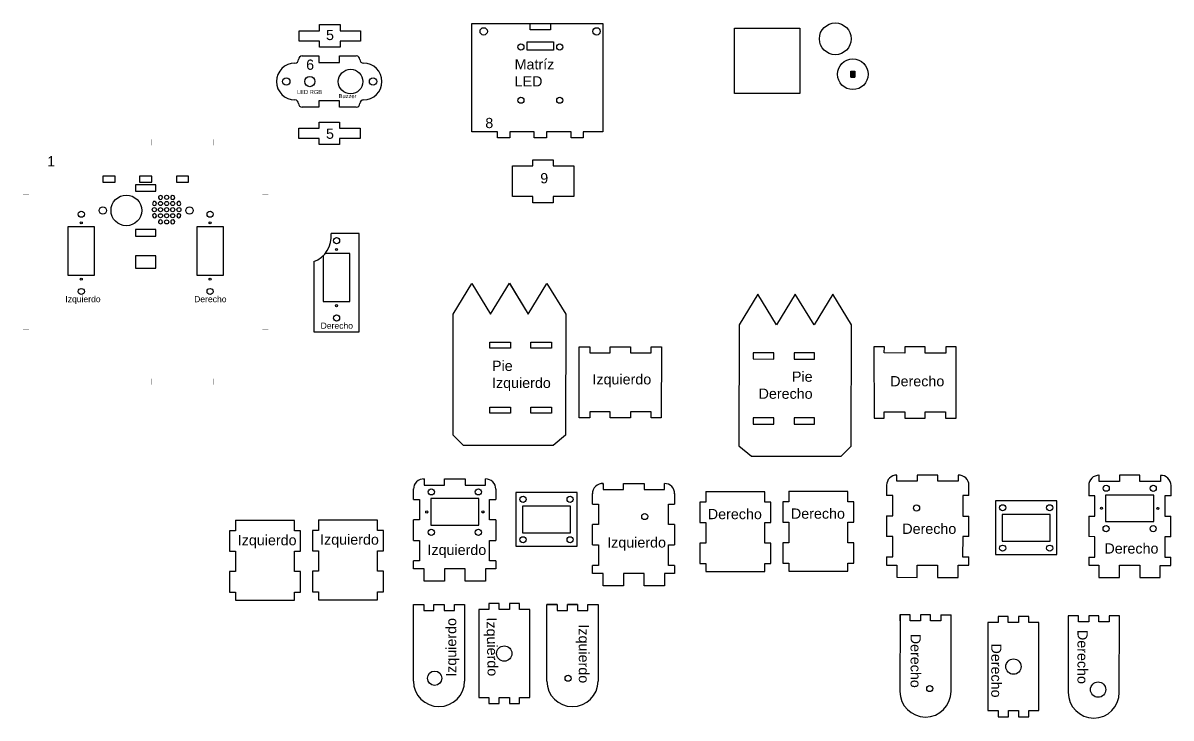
# Model space of a CAD drawing. Header units: inches. Extents: x -190 to 707, y -43 to 590.
# Drawn here: x 145 to 707, y -43 to 297 of the extents above; entities that cross this region are included whole.
import ezdxf

# ---------------------------------------------------------------- set-up
doc = ezdxf.new("R2010")
doc.units = ezdxf.units.IN
doc.header["$MEASUREMENT"] = 0
doc.styles.get("Standard").update_dxf_attribs({"font": 'Arial.ttf'})

msp = doc.modelspace()

# ---------------------------------------------------------------- hatches: boundary and pattern name
h = msp.add_hatch()
h.set_pattern_fill('PLASTI', color=5)
h.set_pattern_definition([(0, (50.45296, 363.32188), (0, 0.25), []), (0, (50.45296, 363.35313), (0, 0.25), []), (0, (50.45296, 363.38438), (0, 0.25), []), (0, (50.45296, 363.47813), (0, 0.25), [])])
h.paths.add_polyline_path([(552.12, 273.41), (550.12, 273.41), (550.12, 270.41), (552.12, 270.41)])
h = msp.add_hatch()
h.set_pattern_fill('HOUND', color=5)
h.set_pattern_definition([(0, (50.45296, 363.32188), (0.25, 0.0625), [1, -0.5]), (90, (50.45296, 363.32188), (-0.0625, -0.25), [1, -0.5])])
h.paths.add_polyline_path([(552.12, 273.41), (550.12, 273.41), (550.12, 270.41), (552.12, 270.41)])

# ---------------------------------------------------------------- linework, layer by layer
at = {"color": 1}
for p, q in [((607.8, 31.91), (607.81, 35.9)), ((423.8, 27.81), (423.8, 31.79))]:
    msp.add_line(p, q, dxfattribs=at)
for points in [[(280.41, 293.16), (290.41, 293.16), (290.41, 296.16), (300.41, 296.16), (300.41, 293.16), (310.41, 293.16), (310.41, 288.16), (300.41, 288.16), (300.41, 285.16), (290.41, 285.16), (290.41, 288.16), (280.41, 288.16), (280.41, 293.16)], [(364.83, 243.79), (364.83, 296.71), (428.83, 296.71), (428.83, 243.79), (419.33, 243.79), (419.33, 240.79), (413.33, 240.79), (413.33, 243.79), (401.33, 243.78), (401.33, 240.79), (395.33, 240.79), (395.33, 243.78), (383.33, 243.79), (383.33, 240.79), (377.33, 240.79), (377.33, 243.78), (364.83, 243.79)], [(393.33, 296.71), (403.33, 296.71), (403.33, 293.61), (393.33, 293.61), (393.33, 296.71)], [(391.83, 287.71), (404.83, 287.71), (404.83, 283.71), (391.83, 283.71), (391.83, 287.71)], [(281.84, 280.84), (290.09, 280.84)], [(290.09, 280.84), (290.09, 277.74), (300.09, 277.74), (300.09, 280.84)], [(300.09, 280.84), (308.34, 280.84)], [(290.09, 258.94), (290.09, 255.84)], [(300.09, 255.84), (300.09, 258.94), (290.09, 258.94)], [(290.09, 255.84), (281.84, 255.84)], [(308.34, 255.84), (300.09, 255.84)], [(280.19, 245.49), (290.19, 245.49), (290.19, 248.49), (300.19, 248.49), (300.19, 245.49), (310.19, 245.49), (310.19, 240.49), (300.19, 240.49), (300.19, 237.49), (290.19, 237.49), (290.19, 240.49), (280.19, 240.49), (280.19, 245.49)], [(384.66, 227.1), (394.66, 227.1), (394.66, 230.1), (404.66, 230.1), (404.66, 227.1), (414.66, 227.1), (414.66, 212.1), (404.66, 212.1), (404.66, 209.1), (394.66, 209.1), (394.66, 212.1), (384.66, 212.1), (384.66, 227.1)], [(184.36, 222.11), (184.36, 219.11), (190.36, 219.11), (190.36, 222.11), (184.36, 222.12)], [(202.36, 222.11), (202.36, 219.11), (208.36, 219.11), (208.36, 222.11), (202.36, 222.12)], [(220.36, 222.11), (220.36, 219.12), (226.36, 219.12), (226.36, 222.12), (220.36, 222.12)], [(200.36, 217.83), (200.36, 214.73), (210.36, 214.73), (210.36, 217.83), (200.36, 217.83)], [(180.37, 197.24), (167.37, 197.24), (167.37, 173.74), (180.37, 173.74), (180.37, 197.24)], [(243.34, 197.24), (230.34, 197.24), (230.34, 173.74), (243.34, 173.74), (243.34, 197.24)], [(200.36, 195.93), (200.36, 192.83), (210.36, 192.83), (210.36, 195.93), (200.36, 195.93)], [(287.56, 180.32), (287.56, 145.94), (309.81, 145.94), (309.81, 194.02), (295.99, 194.02)], [(210.36, 177.12), (210.36, 183.12), (200.36, 183.12), (200.36, 177.12), (210.36, 177.12)], [(292.18, 183.23), (292.18, 160.78), (305.18, 160.78), (305.18, 184.28)], [(305.18, 184.28), (293.14, 184.28)], [(355.7, 154.68), (364.87, 169.68), (374.03, 154.68)], [(374.03, 154.68), (383.25, 169.73), (392.39, 154.68), (401.57, 169.65)], [(383.21, 169.68), (392.39, 154.68), (401.56, 169.68), (410.72, 154.68)], [(522.99, 164.38), (513.79, 149.4), (504.64, 164.41), (495.46, 149.42)], [(532.15, 149.37), (522.95, 164.44), (513.79, 149.4), (504.63, 164.38)], [(550.48, 149.35), (541.33, 164.36), (532.15, 149.37)], [(410.72, 154.68), (410.68, 95.46), (404.59, 90.42), (360.76, 90.45), (355.73, 95.46), (355.7, 154.68)], [(495.46, 149.42), (495.43, 90.2), (501.52, 85.16), (545.34, 85.13), (550.38, 90.14), (550.48, 149.35)], [(417.36, 138.71), (422.46, 138.71), (422.46, 135.71), (432.46, 135.71), (432.46, 138.71), (442.46, 138.71), (442.46, 135.71), (452.46, 135.71), (452.46, 138.71), (457.55, 138.71), (457.46, 103.91), (452.46, 103.91), (452.46, 106.91), (442.46, 106.91), (442.46, 103.91), (432.46, 103.91), (432.46, 106.91), (422.46, 106.91), (422.46, 103.91), (417.25, 103.91), (417.36, 138.71)], [(601.61, 138.59), (596.52, 138.59), (596.51, 135.59), (586.51, 135.6), (586.52, 138.6), (576.52, 138.61), (576.51, 135.61), (566.51, 135.63), (566.52, 138.63), (561.42, 138.63), (561.48, 103.83), (566.48, 103.83), (566.48, 106.83), (576.48, 106.82), (576.48, 103.82), (586.48, 103.8), (586.48, 106.8), (596.48, 106.79), (596.48, 103.79), (601.69, 103.79), (601.61, 138.59)], [(340.97, 74.04), (341.52, 74.04), (341.52, 71.04), (351.52, 71.04), (351.52, 74.04), (361.52, 74.04), (361.52, 71.04), (371.52, 71.04), (371.52, 74.04), (371.66, 74.04)], [(603.2, 75.92), (602.64, 75.92), (602.64, 72.92), (592.64, 72.93), (592.64, 75.93), (582.64, 75.94), (582.64, 72.94), (572.64, 72.95), (572.64, 75.95), (572.51, 75.95)], [(702.05, 75.8), (701.49, 75.8), (701.49, 72.8), (691.49, 72.82), (691.49, 75.82), (681.49, 75.83), (681.49, 72.83), (671.49, 72.84), (671.49, 75.84), (671.36, 75.84)], [(336.31, 64.03), (336.31, 69.21)], [(376.51, 69.22), (376.51, 64.03)], [(428.46, 71.81), (429.01, 71.81), (429.01, 68.81), (439.01, 68.81), (439.01, 71.81), (449.01, 71.81), (449.01, 68.81), (459.01, 68.81), (459.01, 71.81), (459.15, 71.81)], [(479.23, 67.88), (479.23, 62.7), (476.23, 62.7), (476.23, 52.7), (479.23, 52.7), (479.23, 42.7), (476.23, 42.7), (476.23, 32.7), (479.23, 32.7), (479.23, 28.72), (508.02, 28.72), (508.02, 32.7), (511.02, 32.7), (511.02, 42.7), (508.02, 42.7), (508.02, 52.7), (511.02, 52.7), (511.02, 62.7), (508.02, 62.7), (508.02, 67.7), (479.23, 67.7)], [(519.85, 68.05), (519.85, 62.87), (516.85, 62.87), (516.85, 52.87), (519.85, 52.87), (519.85, 42.87), (516.85, 42.87), (516.85, 32.87), (519.85, 32.87), (519.85, 28.89), (548.65, 28.89), (548.65, 32.87), (551.65, 32.87), (551.65, 42.87), (548.65, 42.87), (548.65, 52.87), (551.65, 52.87), (551.65, 62.87), (548.65, 62.87), (548.65, 67.87), (519.85, 67.87)], [(567.65, 71.13), (567.64, 65.94)], [(607.84, 65.9), (607.85, 71.08)], [(666.5, 71.02), (666.49, 65.83)], [(706.69, 65.78), (706.7, 70.96)], [(336.31, 64.03), (339.31, 64.03), (339.31, 54.03), (336.31, 54.03)], [(368.27, 51.42), (368.27, 64.42), (344.77, 64.42), (344.77, 51.42), (368.27, 51.42)], [(376.51, 54.03), (373.51, 54.03), (373.51, 64.03), (376.51, 64.03)], [(423.8, 61.79), (423.8, 66.97)], [(423.8, 61.79), (426.8, 61.79), (426.8, 51.79), (423.8, 51.79)], [(464, 51.79), (461, 51.79), (461, 61.79), (464, 61.79)], [(464, 66.98), (464, 61.79)], [(567.63, 55.94), (570.63, 55.94), (570.64, 65.94), (567.64, 65.94)], [(607.84, 65.9), (604.84, 65.9), (604.83, 55.9), (607.83, 55.9)], [(666.48, 55.83), (669.48, 55.82), (669.49, 65.82), (666.49, 65.83)], [(698.23, 53.18), (698.23, 66.18), (674.73, 66.18), (674.73, 53.18), (698.23, 53.18)], [(706.69, 65.78), (703.69, 65.78), (703.68, 55.78), (706.68, 55.78)], [(413.11, 47.77), (413.11, 60.77), (389.61, 60.77), (389.61, 47.77), (413.11, 47.77)], [(647.62, 43.66), (647.62, 56.66), (624.12, 56.66), (624.12, 43.66), (647.62, 43.66)], [(249.27, 53.91), (249.27, 48.73), (246.27, 48.73), (246.27, 38.73), (249.27, 38.73), (249.27, 28.73), (246.27, 28.73), (246.27, 18.73), (249.27, 18.73), (249.27, 14.75), (278.07, 14.75), (278.07, 18.73), (281.07, 18.73), (281.07, 28.73), (278.07, 28.73), (278.07, 38.73), (281.07, 38.73), (281.07, 48.73), (278.07, 48.73), (278.07, 53.73), (249.27, 53.73)], [(289.9, 54.08), (289.9, 48.9), (286.9, 48.9), (286.9, 38.9), (289.9, 38.9), (289.9, 28.9), (286.9, 28.9), (286.9, 18.9), (289.9, 18.9), (289.9, 14.92), (318.7, 14.92), (318.7, 18.9), (321.7, 18.9), (321.7, 28.9), (318.7, 28.9), (318.7, 38.9), (321.7, 38.9), (321.7, 48.9), (318.7, 48.9), (318.7, 53.9), (289.9, 53.9)], [(336.31, 44.03), (336.31, 54.03)], [(376.51, 54.03), (376.51, 44.03)], [(423.8, 41.79), (423.8, 51.79)], [(464, 51.79), (464, 41.79)], [(567.63, 55.94), (567.62, 45.94)], [(607.82, 45.9), (607.83, 55.9)], [(666.48, 55.83), (666.47, 45.83)], [(706.67, 45.78), (706.68, 55.78)], [(567.61, 35.94), (570.61, 35.94), (570.62, 45.94), (567.62, 45.94)], [(607.82, 45.9), (604.82, 45.9), (604.81, 35.9), (607.81, 35.9)], [(666.46, 35.83), (669.46, 35.82), (669.47, 45.82), (666.47, 45.83)], [(706.67, 45.78), (703.67, 45.78), (703.66, 35.78), (706.66, 35.78)], [(336.31, 44.03), (339.31, 44.03), (339.31, 34.03), (336.31, 34.03)], [(376.51, 34.03), (373.51, 34.03), (373.51, 44.03), (376.51, 44.03)], [(423.8, 41.79), (426.8, 41.79), (426.8, 31.79), (423.8, 31.79)], [(464, 31.79), (461, 31.79), (461, 41.79), (464, 41.79)], [(376.51, 34.03), (376.51, 30.04), (371.52, 30.04), (371.52, 24.04), (361.52, 24.04), (361.52, 30.04), (351.52, 30.04), (351.52, 24.04), (341.52, 24.04), (341.52, 30.04), (336.31, 30.04), (336.31, 34.03)], [(567.61, 35.94), (567.6, 31.96), (572.59, 31.95), (572.58, 25.95), (582.58, 25.94), (582.59, 31.94), (592.59, 31.93), (592.58, 25.93), (602.58, 25.92), (602.59, 31.92), (607.8, 31.91), (607.81, 35.9)], [(666.46, 35.83), (666.45, 31.84), (671.44, 31.84), (671.43, 25.84), (681.43, 25.83), (681.44, 31.83), (691.44, 31.82), (691.43, 25.82), (701.43, 25.8), (701.44, 31.8), (706.65, 31.8), (706.66, 35.78)], [(464, 31.79), (464, 27.81), (459.01, 27.81), (459.01, 21.81), (449.01, 21.81), (449.01, 27.81), (439.01, 27.81), (439.01, 21.81), (429.01, 21.81), (429.01, 27.81), (423.8, 27.81), (423.8, 31.79)], [(336.28, -24.78), (336.28, 12.73), (341.28, 12.73)], [(341.28, 12.73), (341.28, 9.73), (346.28, 9.73), (346.28, 12.73), (351.28, 12.73), (351.28, 9.73), (356.28, 9.73), (356.28, 12.73), (361.28, 12.73), (361.27, 9.73)], [(361.27, 12.73), (361.27, -24.78)], [(368.18, 10.19), (368.18, -32.81), (373.18, -32.81), (373.18, -35.81), (378.18, -35.81), (378.18, -32.81), (383.18, -32.81), (383.18, -35.81), (388.18, -35.81), (388.18, -32.81), (393.17, -32.81), (393.16, 10.19), (388.17, 10.19), (388.17, 13.19), (383.17, 13.19), (383.17, 10.19), (378.17, 10.19), (378.17, 13.19), (373.17, 13.19), (373.17, 10.19), (368.17, 10.19)], [(401.54, -24.78), (401.54, 12.73), (406.54, 12.73)], [(401.54, 9.73), (401.54, 12.73), (406.54, 12.73), (406.54, 9.73), (411.54, 9.73), (411.54, 12.73), (416.54, 12.73), (416.54, 9.73), (421.54, 9.73), (421.54, 12.73), (426.54, 12.73), (426.53, 9.73)], [(406.54, 12.73), (401.54, 12.73)], [(411.54, 12.73), (416.54, 12.73)], [(416.54, 12.73), (411.54, 12.73)], [(421.54, 12.73), (426.53, 12.73), (426.53, -24.78)], [(574.18, 7.67), (574.13, -29.84)], [(594.17, 7.65), (594.16, 4.65), (589.16, 4.65), (589.17, 7.65), (584.17, 7.66), (584.16, 4.66), (579.16, 4.66), (579.17, 7.66), (574.17, 7.67), (574.17, 4.67)], [(594.17, 7.65), (599.17, 7.64)], [(599.12, -29.86), (599.17, 7.64)], [(617.15, 3.79), (617.15, -39.21), (622.15, -39.21), (622.15, -42.21), (627.15, -42.21), (627.15, -39.21), (632.15, -39.21), (632.15, -42.21), (637.15, -42.21), (637.15, -39.21), (642.14, -39.21), (642.13, 3.79), (637.14, 3.79), (637.14, 6.79), (632.14, 6.79), (632.14, 3.79), (627.14, 3.79), (627.14, 6.79), (622.14, 6.79), (622.14, 3.79), (617.14, 3.79)], [(656.47, 7.17), (656.42, -30.34)], [(666.45, 7.16), (666.45, 4.16), (661.45, 4.16), (661.45, 7.16), (656.45, 7.17), (656.46, 4.17)], [(671.45, 7.15), (666.45, 7.16)], [(676.45, 7.15), (676.45, 4.15), (671.45, 4.15), (671.45, 7.15)], [(681.41, -30.37), (681.45, 7.14), (676.45, 7.15)]]:
    msp.add_lwpolyline(points, dxfattribs=at)
at = {"color": 4}
msp.add_lwpolyline([(493.24, 294.43), (525.24, 294.43), (525.24, 262.43), (493.24, 262.43), (493.24, 294.43)], dxfattribs=at)
at = {"color": 5}
msp.add_lwpolyline([(550.12, 273.41), (552.12, 273.41), (552.12, 270.41), (550.12, 270.41), (550.12, 273.41)], dxfattribs=at)
at = {"color": 1, "const_width": 0.0176}
msp.add_lwpolyline([(148.36, 123.12), (154.36, 123.12), (154.36, 120.12), (166.36, 120.12), (166.36, 123.12), (172.36, 123.12), (172.36, 120.12), (184.36, 120.12), (184.36, 123.12), (190.36, 123.12), (190.36, 120.12), (202.36, 120.12), (202.36, 123.12), (208.36, 123.12), (208.36, 120.12), (220.36, 120.12), (220.36, 123.12), (226.36, 123.12), (226.36, 120.12), (238.36, 120.12), (238.36, 123.12), (244.36, 123.12), (244.36, 120.12), (256.36, 120.12), (256.36, 123.12), (262.36, 123.12), (262.36, 129.12), (265.36, 129.12), (265.36, 141.12), (262.36, 141.12), (262.36, 147.12), (265.36, 147.12), (265.36, 159.12), (262.36, 159.12), (262.36, 165.12), (265.36, 165.12), (265.36, 177.12), (262.36, 177.12), (262.36, 183.12), (265.36, 183.12), (265.36, 195.12), (262.36, 195.12), (262.36, 201.12), (265.36, 201.12), (265.36, 213.12), (262.36, 213.12), (262.36, 219.12), (265.36, 219.12), (265.36, 231.12), (262.36, 231.12), (262.36, 237.12), (256.36, 237.12), (256.36, 240.12), (244.36, 240.12), (244.36, 237.12), (238.36, 237.12), (238.36, 240.12), (226.36, 240.12), (226.36, 237.12), (220.36, 237.12), (220.36, 240.12), (208.36, 240.12), (208.36, 237.12), (202.36, 237.12), (202.36, 240.12), (190.36, 240.12), (190.36, 237.12), (184.36, 237.12), (184.36, 240.12), (172.36, 240.12), (172.36, 237.12), (166.36, 237.12), (166.36, 240.12), (154.36, 240.12), (154.36, 237.12), (148.36, 237.12), (148.36, 231.12), (145.36, 231.12), (145.36, 219.12), (148.36, 219.12), (148.36, 213.12), (145.36, 213.12), (145.36, 201.12), (148.36, 201.12), (148.36, 195.12), (145.36, 195.12), (145.36, 183.12), (148.36, 183.12), (148.36, 177.12), (145.36, 177.12), (145.36, 165.12), (148.36, 165.12), (148.36, 159.12), (145.36, 159.12), (145.36, 147.12), (148.36, 147.12), (148.36, 141.12), (145.36, 141.12), (145.36, 129.12), (148.36, 129.12), (148.36, 123.12)], dxfattribs=at)
at = {"color": 1}
for points in [[(373.71, 140.97), (383.71, 140.97), (383.71, 137.97), (373.71, 137.97)], [(393.71, 140.97), (403.71, 140.97), (403.71, 137.97), (393.71, 137.97)], [(512.45, 135.69), (502.45, 135.7), (502.45, 132.7), (512.45, 132.69)], [(532.45, 135.67), (522.45, 135.68), (522.45, 132.68), (532.45, 132.67)], [(373.71, 109.17), (383.71, 109.17), (383.71, 106.17), (373.71, 106.17)], [(393.71, 109.17), (403.71, 109.17), (403.71, 106.17), (393.71, 106.17)], [(512.42, 103.89), (502.42, 103.9), (502.41, 100.9), (512.41, 100.89)], [(532.42, 103.87), (522.42, 103.88), (522.41, 100.88), (532.41, 100.87)], [(416.36, 67.4), (386.36, 67.4), (386.36, 41.15), (416.36, 41.15)], [(650.87, 63.28), (620.87, 63.28), (620.87, 37.03), (650.87, 37.03)]]:
    msp.add_lwpolyline(points, close=True, dxfattribs=at)
for centre, radius in [((370.63, 292.88), 1.8), ((425.83, 292.88), 1.8), ((388.83, 285.21), 1.5), ((407.83, 285.21), 1.5), ((274.1, 268.34), 1.8), ((285.64, 268.34), 2.5), ((305.54, 268.34), 6), ((316.53, 268.34), 1.8), ((388.83, 259.21), 1.5), ((407.83, 259.21), 1.5), ((212.6, 208.72), 1), ((215.6, 211.72), 1), ((215.6, 208.72), 1), ((218.6, 208.72), 1), ((173.87, 203.5), 1.5), ((184.38, 205.33), 1.8), ((209.6, 205.72), 1), ((212.6, 205.72), 1), ((212.6, 202.72), 1), ((215.6, 205.72), 1), ((215.6, 202.72), 1), ((218.6, 205.72), 1), ((218.6, 202.72), 1), ((221.6, 205.72), 1), ((226.81, 205.33), 1.8), ((236.84, 203.5), 1.5), ((173.88, 199.24), 0.5), ((215.6, 199.72), 1), ((236.83, 199.24), 0.5), ((298.68, 190.52), 1.5), ((298.67, 186.27), 0.5), ((173.88, 171.74), 0.5), ((236.83, 171.74), 0.5), ((173.87, 165.7), 1.5), ((236.84, 165.7), 1.5), ((298.67, 158.77), 0.5), ((298.68, 152.72), 1.5), ((345.02, 67.71), 1.5), ((368.02, 67.71), 1.5), ((674.99, 69.5), 1.5), ((697.99, 69.47), 1.5), ((389.86, 64.06), 1.5), ((412.86, 64.06), 1.5), ((342.77, 57.9), 0.5), ((370.27, 57.91), 0.5), ((449.39, 55.68), 1.5), ((582.25, 59.82), 1.5), ((624.37, 59.95), 1.5), ((647.37, 59.95), 1.5), ((672.72, 59.71), 0.5), ((700.22, 59.66), 0.5), ((674.96, 49.76), 1.5), ((697.96, 49.73), 1.5), ((345.02, 47.97), 1.5), ((368.02, 47.97), 1.5), ((389.86, 44.32), 1.5), ((412.86, 44.32), 1.5), ((624.37, 40.21), 1.5), ((647.37, 40.21), 1.5), ((380.68, -11.31), 3.75), ((629.65, -17.71), 3.75), ((346.65, -23.38), 3.5), ((411.91, -23.38), 1.5), ((588.75, -28.45), 1.5), ((671.04, -28.96), 3.75)]:
    msp.add_circle(centre, radius, dxfattribs=at)
at = {"color": 4, "linetype": 'ByBlock'}
for centre, radius in [((542.5, 289.24), 7.75), ((551.12, 271.91), 7.5)]:
    msp.add_circle(centre, radius, dxfattribs=at)
at = {"color": 1, "linetype": 'ByBlock'}
msp.add_circle((195.91, 205.33), 7.5, dxfattribs=at)
at = {"color": 1}
for centre, radius, start, end in [((281.84, 279.09), 1.75, 90, 180), ((308.34, 279.09), 1.75, 0, 90), ((278.34, 268.34), 9, 90, 270), ((278.34, 279.09), 1.75, 270, 360), ((311.84, 279.09), 1.75, 180, 270), ((311.84, 268.34), 9, 270, 90), ((278.34, 257.59), 1.75, 0, 90), ((311.84, 257.59), 1.75, 90, 180), ((281.84, 257.59), 1.75, 180, 270), ((308.34, 257.59), 1.75, 270, 0), ((209.6, 208.72), 1, 193.6177, 113.2522), ((212.6, 211.72), 1, 156.7478, 76.3823), ((218.6, 211.72), 1, 103.6177, 23.2522), ((221.6, 208.72), 1, 66.7478, 346.3823), ((209.6, 202.72), 1, 246.7478, 166.3823), ((221.6, 202.72), 1, 13.6177, 293.2522), ((212.6, 199.72), 1, 283.6177, 203.2522), ((218.6, 199.72), 1, 336.7478, 256.3823), ((283.15, 192.48), 12.93, 289.9391, 6.8259), ((341.25, 69.12), 4.93, 86.7807, 181.0468), ((371.59, 69.12), 4.92, 358.8893, 90.786), ((572.57, 71.03), 4.92, 89.147, 181.0438), ((602.91, 70.99), 4.93, 358.8862, 93.1523), ((671.42, 70.92), 4.92, 89.147, 181.0438), ((701.76, 70.88), 4.93, 358.8862, 93.1523), ((428.74, 66.88), 4.93, 86.7807, 181.0468), ((459.08, 66.89), 4.92, 358.8893, 90.786), ((348.77, -24.78), 12.49, 180, 0), ((414.03, -24.78), 12.49, 180, 0), ((586.63, -29.85), 12.49, 179.933, 359.933), ((668.92, -30.35), 12.49, 179.933, 359.933)]:
    msp.add_arc(centre, radius, start, end, dxfattribs=at)
at = {"color": 1, "linetype": 'ByBlock'}
for start, end in [(148.4997, 158.3702), (111.6298, 121.5003), (58.4997, 68.3702), (21.6298, 31.5003), (201.6298, 211.5003), (328.4997, 338.3702), (238.4997, 248.3702), (291.6298, 301.5003)]:
    msp.add_arc((215.6, 205.72), 7.5, start, end, dxfattribs=at)

# ---------------------------------------------------------------- texts
at = {"char_height": 5, "attachment_point": 1}
for s, heights, insert in [('{\\C250;5}', [0], (293.53, 293.61)), ('{\\C250;6}', [0], (283.81, 279.1)), ('{\\C250;Matríz LED}', [0], (385.76, 279.27)), ('{\\C250;8}', [0], (371.41, 250.58)), ('{\\C250;5}', [0], (293.53, 245.35)), ('{\\C250;1}', [0], (157.19, 231.88)), ('{\\C250;9}', [5.07], (398.29, 223.59))]:
    msp.add_mtext_dynamic_manual_height_columns(s, width=11.9156, gutter_width=1, heights=heights, dxfattribs=dict(at, insert=insert))
at = {"color": 5, "attachment_point": 1}
for s, width, heights, insert, char_height in [('{\\H4x;\\C250;LED RGB}', 22.2199, [0], (279.36, 264.23), 0.5), ('{\\H4x;\\C250;Buzzer}', 22.2199, [0], (299.73, 262.23), 0.5), ('\\P{\\H0.6x;\\C250;Izquierdo}', 22.2199, [0], (166.08, 171.8), 5), ('\\P{\\H0.6x;\\C250;Derecho}', 22.2199, [0], (229.05, 171.8), 5), ('{\\C250;\\P\\H0.6x;Derecho}', 22.2199, [11.37], (290.89, 158.83), 5), ('{\\C250;Pie\\PIzquierdo}', 11.9153, [14.7], (374.7, 131.86), 5), ('{\\C250;Izquierdo}', 22.2199, [0], (423.8, 125.27), 5), ('{\\C250;Derecho}', 22.2199, [0], (569.42, 124.34), 5), ('{\\C250;Derecho}', 22.2199, [0], (480.23, 59.38), 5), ('{\\C250;Derecho}', 22.2199, [0], (520.85, 59.61), 5), ('{\\C250;Derecho}', 22.2199, [0], (575.3, 52.19), 5), ('{\\C250;Izquierdo}', 22.2199, [0], (250.38, 46.63), 5), ('{\\C250;Izquierdo}', 22.2199, [0], (290.63, 46.92), 5), ('{\\C250;Izquierdo}', 22.2199, [0], (431.02, 45.52), 5), ('{\\C250;Izquierdo}', 22.2199, [0], (343.14, 41.87), 5), ('{\\C250;Derecho}', 22.2199, [0], (674.15, 42.56), 5)]:
    msp.add_mtext_dynamic_manual_height_columns(s, width=width, gutter_width=1, heights=heights, dxfattribs=dict(at, insert=insert, char_height=char_height))
at = {"color": 5, "char_height": 5}
for s, width, insert, attachment_point, rotation in [('{\\C250;Pie\\PDerecho}', 22.2199, (531.45, 126.56), 3, 359.933), ('{\\C250;Izquierdo}', 25.7823, (352.2, -22.69), 1, 90), ('{\\C250;Izquierdo}', 22.2199, (376.99, 6.39), 1, 271.1452), ('{\\C250;Izquierdo}', 22.2199, (422.14, 2.93), 1, 270), ('{\\C250;Derecho}', 22.2199, (584.35, -1.66), 1, 270), ('{\\C250;Derecho}', 22.2199, (665.95, 0.22), 1, 270), ('{\\C250;Derecho}', 22.2199, (623.79, -6.43), 1, 270)]:
    msp.add_mtext_dynamic_manual_height_columns(s, width=width, gutter_width=1, heights=[0], dxfattribs=dict(at, insert=insert, attachment_point=attachment_point, rotation=rotation))

doc.saveas('drawing.dxf')
